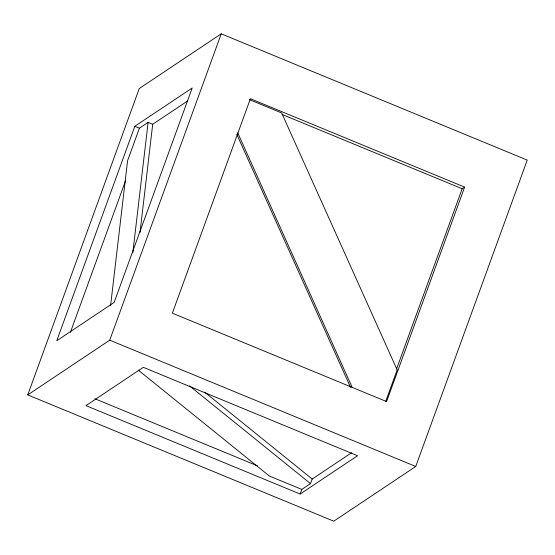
<?xml version="1.0" encoding="UTF-8"?>
<svg xmlns="http://www.w3.org/2000/svg" width="555" height="555" viewBox="0 0 555 555"><rect width="100%" height="100%" fill="white"/><g stroke="black" fill="none" stroke-linecap="round" stroke-linejoin="round"><path stroke-width="0.83" d="M110.556 305.833L127.588 160.672L139.416 128.177L148.116 122.371L152.701 124.264L187.791 100.85M132.791 252.934L148.116 122.371M140.006 232.496L152.701 124.264M27.75 394.896L139.256 88.536L221.237 33.813L527.25 160.104L415.744 466.464L333.763 521.187L27.75 394.896L109.73 340.173L221.237 33.813M134.823 126.283L56.77 340.735L114.157 302.426L192.21 87.981L134.823 126.283L139.416 128.177M70.388 332.334L125.673 180.437M300.158 494.033L357.545 455.731L143.336 367.327L85.949 405.629L300.158 494.033L301.83 489.434L310.529 483.634L312.201 479.041L351.579 452.755M396.527 369.089L462.162 188.755L464.625 187.118L250.409 98.714L172.355 313.166L386.564 401.57L464.625 187.118M385.635 401.577L397.165 369.894L281.642 112.929L249.181 99.532M282.009 114.413L462.162 188.755M109.73 340.173L415.744 466.464M94.898 398.754L257.437 465.832M301.83 489.434L269.376 476.044L138.327 370.164M204.677 392.163L312.201 479.041M189.56 385.898L310.529 483.634M237.713 132.818L352.168 387.411M236.839 134.428L350.587 387.445"/></g></svg>
